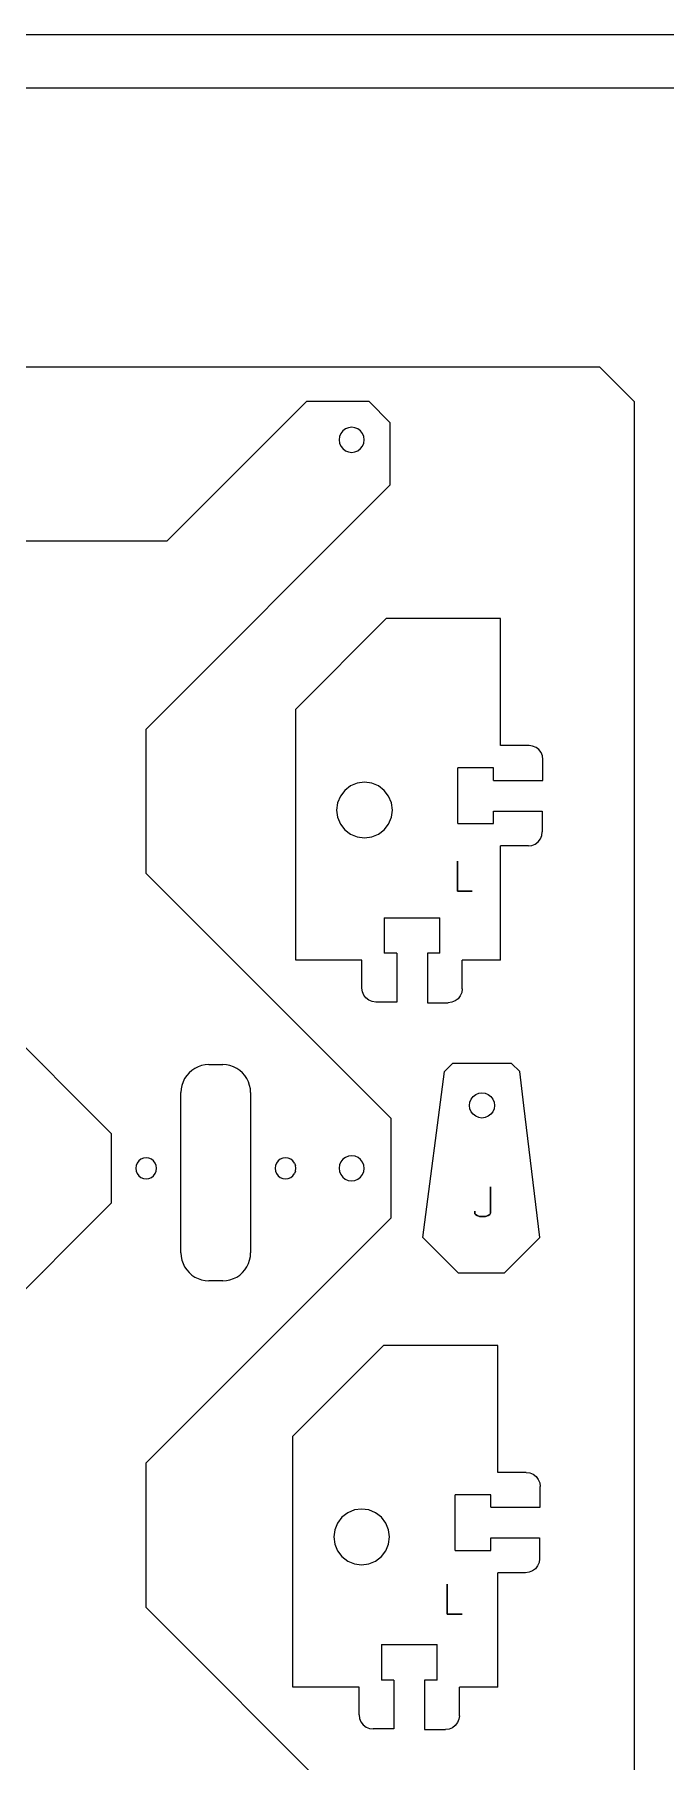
# Model space of a CAD drawing. Header units: millimetres. Extents: x -406 to 406, y -462 to 462.
# Drawn here: x 99 to 189.6, y 214.6 to 462.4 of the extents above; entities that cross this region are included whole.
import ezdxf

# ---------------------------------------------------------------- set-up
doc = ezdxf.new("R2010")
doc.units = ezdxf.units.MM
doc.header["$MEASUREMENT"] = 0

msp = doc.modelspace()

# ---------------------------------------------------------------- linework, layer by layer
for p, q in [((-406.4, 462.36), (406.4, 462.36)), ((-91.77, 454.71), (201.98, 454.71)), ((-69.92, 414.71), (180.08, 414.71)), ((180.08, 414.71), (185.08, 409.71)), ((138.01, 409.71), (118.01, 389.71)), ((147.01, 409.71), (138.01, 409.71)), ((150.01, 406.71), (147.01, 409.71)), ((185.08, 409.71), (185.08, 133.22)), ((150.01, 406.71), (150.01, 397.71)), ((142.78, 404.69), (142.72, 404.22)), ((142.72, 404.22), (142.78, 403.76)), ((142.96, 405.12), (142.78, 404.69)), ((143.24, 405.5), (142.96, 405.12)), ((143.62, 405.78), (143.24, 405.5)), ((144.05, 405.96), (143.62, 405.78)), ((144.52, 406.02), (144.05, 405.96)), ((144.98, 405.96), (144.52, 406.02)), ((145.42, 405.78), (144.98, 405.96)), ((145.79, 405.5), (145.42, 405.78)), ((146.08, 405.12), (145.79, 405.5)), ((146.26, 404.69), (146.08, 405.12)), ((146.32, 404.22), (146.26, 404.69)), ((146.26, 403.76), (146.32, 404.22)), ((142.78, 403.76), (142.96, 403.32)), ((142.96, 403.32), (143.24, 402.95)), ((143.24, 402.95), (143.62, 402.66)), ((143.62, 402.66), (144.05, 402.48)), ((144.05, 402.48), (144.52, 402.42)), ((144.52, 402.42), (144.98, 402.48)), ((144.98, 402.48), (145.42, 402.66)), ((145.42, 402.66), (145.79, 402.95)), ((145.79, 402.95), (146.08, 403.32)), ((146.08, 403.32), (146.26, 403.76)), ((150.01, 397.71), (115.01, 362.71)), ((67.28, 389.71), (118.01, 389.71)), ((149.48, 378.56), (136.48, 365.56)), ((165.88, 378.56), (149.48, 378.56)), ((165.88, 360.36), (165.88, 378.56)), ((136.48, 329.56), (136.48, 365.56)), ((115.01, 342.02), (115.01, 362.71)), ((169.98, 360.36), (165.88, 360.36)), ((170.5, 360.29), (169.98, 360.36)), ((170.98, 360.09), (170.5, 360.29)), ((171.4, 359.77), (170.98, 360.09)), ((171.71, 359.36), (171.4, 359.77)), ((171.91, 358.88), (171.71, 359.36)), ((164.88, 357.16), (159.78, 357.16)), ((159.78, 349.16), (159.78, 357.16)), ((164.88, 355.36), (164.88, 357.16)), ((171.98, 358.36), (171.91, 358.88)), ((171.98, 355.36), (171.98, 358.36)), ((144.36, 354.56), (143.53, 353.93)), ((145.32, 354.96), (144.36, 354.56)), ((146.36, 355.1), (145.32, 354.96)), ((147.39, 354.96), (146.36, 355.1)), ((148.36, 354.56), (147.39, 354.96)), ((149.19, 353.93), (148.36, 354.56)), ((164.88, 355.36), (171.98, 355.36)), ((142.49, 352.13), (142.36, 351.1)), ((142.89, 353.1), (142.49, 352.13)), ((143.53, 353.93), (142.89, 353.1)), ((149.82, 353.1), (149.19, 353.93)), ((150.22, 352.13), (149.82, 353.1)), ((150.36, 351.1), (150.22, 352.13)), ((142.36, 351.1), (142.49, 350.06)), ((142.49, 350.06), (142.89, 349.1)), ((149.82, 349.1), (150.22, 350.06)), ((150.22, 350.06), (150.36, 351.1)), ((164.88, 349.16), (164.88, 350.96)), ((164.88, 350.96), (171.88, 350.96)), ((171.88, 350.96), (171.88, 347.96)), ((142.89, 349.1), (143.53, 348.27)), ((143.53, 348.27), (144.36, 347.63)), ((144.36, 347.63), (145.32, 347.24)), ((145.32, 347.24), (146.36, 347.1)), ((146.36, 347.1), (147.39, 347.24)), ((147.39, 347.24), (148.36, 347.63)), ((148.36, 347.63), (149.19, 348.27)), ((149.19, 348.27), (149.82, 349.1)), ((159.78, 349.16), (164.88, 349.16)), ((171.3, 346.54), (171.61, 346.96)), ((171.61, 346.96), (171.81, 347.44)), ((171.81, 347.44), (171.88, 347.96)), ((165.88, 329.56), (165.88, 345.96)), ((169.88, 345.96), (165.88, 345.96)), ((169.88, 345.96), (170.4, 346.03)), ((170.4, 346.03), (170.88, 346.23)), ((170.88, 346.23), (171.3, 346.54)), ((150.17, 306.85), (115.01, 342.02)), ((159.69, 339.47), (159.69, 343.78)), ((159.69, 343.78), (159.69, 339.47)), ((159.69, 339.47), (161.82, 339.47)), ((161.82, 339.47), (159.69, 339.47)), ((149.18, 335.66), (149.18, 330.56)), ((149.18, 335.66), (157.18, 335.66)), ((157.18, 330.56), (157.18, 335.66)), ((145.98, 329.56), (136.48, 329.56)), ((145.98, 325.56), (145.98, 329.56)), ((150.98, 330.56), (149.18, 330.56)), ((150.98, 330.56), (150.98, 323.56)), ((155.38, 330.56), (155.38, 323.46)), ((157.18, 330.56), (155.38, 330.56)), ((165.88, 329.56), (160.38, 329.56)), ((160.38, 325.46), (160.38, 329.56)), ((90.01, 324.71), (110.01, 304.71)), ((146.05, 325.04), (145.98, 325.56)), ((146.25, 324.56), (146.05, 325.04)), ((146.57, 324.14), (146.25, 324.56)), ((160.31, 324.94), (160.11, 324.46)), ((160.38, 325.46), (160.31, 324.94)), ((146.98, 323.83), (146.57, 324.14)), ((147.46, 323.63), (146.98, 323.83)), ((147.98, 323.56), (147.46, 323.63)), ((150.98, 323.56), (147.98, 323.56)), ((155.38, 323.46), (158.38, 323.46)), ((158.9, 323.53), (158.38, 323.46)), ((159.38, 323.73), (158.9, 323.53)), ((159.8, 324.04), (159.38, 323.73)), ((160.11, 324.46), (159.8, 324.04)), ((100.08, 314.71), (100.08, 314.64)), ((157.84, 313.61), (158.97, 314.74)), ((167.47, 314.74), (158.97, 314.74)), ((167.47, 314.74), (168.64, 313.58)), ((120.54, 312.58), (120.31, 312.11)), ((120.83, 313.01), (120.54, 312.58)), ((121.18, 313.4), (120.83, 313.01)), ((121.57, 313.75), (121.18, 313.4)), ((122.01, 314.04), (121.57, 313.75)), ((122.48, 314.27), (122.01, 314.04)), ((122.97, 314.44), (122.48, 314.27)), ((123.48, 314.54), (122.97, 314.44)), ((124.01, 314.58), (123.48, 314.54)), ((124.01, 314.58), (126.01, 314.58)), ((126.53, 314.54), (126.01, 314.58)), ((127.04, 314.44), (126.53, 314.54)), ((127.54, 314.27), (127.04, 314.44)), ((128.01, 314.04), (127.54, 314.27)), ((128.44, 313.75), (128.01, 314.04)), ((128.83, 313.4), (128.44, 313.75)), ((129.18, 313.01), (128.83, 313.4)), ((129.47, 312.58), (129.18, 313.01)), ((129.7, 312.11), (129.47, 312.58)), ((154.75, 289.76), (157.84, 313.61)), ((169.24, 308.73), (168.64, 313.58)), ((120.04, 311.1), (120.01, 310.58)), ((120.01, 287.58), (120.01, 310.58)), ((120.14, 311.61), (120.04, 311.1)), ((120.31, 312.11), (120.14, 311.61)), ((129.87, 311.61), (129.7, 312.11)), ((129.97, 311.1), (129.87, 311.61)), ((130.01, 310.58), (129.97, 311.1)), ((130.01, 310.58), (130.01, 287.58)), ((161.66, 309.63), (161.95, 310)), ((161.95, 310), (162.32, 310.29)), ((162.32, 310.29), (162.76, 310.47)), ((162.76, 310.47), (163.22, 310.53)), ((163.22, 310.53), (163.69, 310.47)), ((163.69, 310.47), (164.12, 310.29)), ((164.12, 310.29), (164.5, 310)), ((164.5, 310), (164.78, 309.63)), ((161.42, 308.73), (161.48, 309.2)), ((161.48, 308.26), (161.42, 308.73)), ((161.48, 309.2), (161.66, 309.63)), ((161.66, 307.83), (161.48, 308.26)), ((161.95, 307.45), (161.66, 307.83)), ((162.32, 307.17), (161.95, 307.45)), ((164.5, 307.45), (164.12, 307.17)), ((164.78, 307.83), (164.5, 307.45)), ((164.78, 309.63), (164.96, 309.2)), ((164.96, 308.26), (164.78, 307.83)), ((164.96, 309.2), (165.03, 308.73)), ((165.03, 308.73), (164.96, 308.26)), ((171.52, 289.76), (169.24, 308.73)), ((150.17, 292.61), (150.17, 306.85)), ((162.76, 306.99), (162.32, 307.17)), ((163.22, 306.92), (162.76, 306.99)), ((163.69, 306.99), (163.22, 306.92)), ((164.12, 307.17), (163.69, 306.99)), ((110.01, 304.71), (110.01, 294.71)), ((113.56, 300.1), (113.51, 299.71)), ((113.71, 300.46), (113.56, 300.1)), ((113.95, 300.77), (113.71, 300.46)), ((114.26, 301.01), (113.95, 300.77)), ((114.62, 301.16), (114.26, 301.01)), ((115.01, 301.21), (114.62, 301.16)), ((115.39, 301.16), (115.01, 301.21)), ((115.76, 301.01), (115.39, 301.16)), ((116.07, 300.77), (115.76, 301.01)), ((116.31, 300.46), (116.07, 300.77)), ((116.45, 300.1), (116.31, 300.46)), ((116.51, 299.71), (116.45, 300.1)), ((133.56, 300.1), (133.51, 299.71)), ((133.71, 300.46), (133.56, 300.1)), ((133.95, 300.77), (133.71, 300.46)), ((134.26, 301.01), (133.95, 300.77)), ((134.62, 301.16), (134.26, 301.01)), ((135.01, 301.21), (134.62, 301.16)), ((135.39, 301.16), (135.01, 301.21)), ((135.76, 301.01), (135.39, 301.16)), ((136.07, 300.77), (135.76, 301.01)), ((136.31, 300.46), (136.07, 300.77)), ((136.31, 300.46), (136.45, 300.1)), ((136.51, 299.71), (136.45, 300.1)), ((142.78, 300.2), (142.72, 299.73)), ((142.97, 300.63), (142.78, 300.2)), ((143.26, 301), (142.97, 300.63)), ((143.63, 301.28), (143.26, 301)), ((144.07, 301.46), (143.63, 301.28)), ((144.54, 301.51), (144.07, 301.46)), ((145, 301.45), (144.54, 301.51)), ((145.43, 301.26), (145, 301.45)), ((145.8, 300.97), (145.43, 301.26)), ((146.09, 300.6), (145.8, 300.97)), ((146.26, 300.16), (146.09, 300.6)), ((146.32, 299.69), (146.26, 300.16)), ((113.51, 299.71), (113.56, 299.32)), ((113.56, 299.32), (113.71, 298.96)), ((113.71, 298.96), (113.95, 298.65)), ((113.95, 298.65), (114.26, 298.41)), ((114.26, 298.41), (114.62, 298.26)), ((114.62, 298.26), (115.01, 298.21)), ((115.01, 298.21), (115.39, 298.26)), ((115.39, 298.26), (115.76, 298.41)), ((115.76, 298.41), (116.07, 298.65)), ((116.07, 298.65), (116.31, 298.96)), ((116.31, 298.96), (116.45, 299.32)), ((116.45, 299.32), (116.51, 299.71)), ((133.51, 299.71), (133.56, 299.32)), ((133.56, 299.32), (133.71, 298.96)), ((133.71, 298.96), (133.95, 298.65)), ((133.95, 298.65), (134.26, 298.41)), ((134.26, 298.41), (134.62, 298.26)), ((134.62, 298.26), (135.01, 298.21)), ((135.01, 298.21), (135.39, 298.26)), ((135.39, 298.26), (135.76, 298.41)), ((135.76, 298.41), (136.07, 298.65)), ((136.07, 298.65), (136.31, 298.96)), ((136.45, 299.32), (136.31, 298.96)), ((136.45, 299.32), (136.51, 299.71)), ((142.72, 299.73), (142.77, 299.27)), ((142.77, 299.27), (142.95, 298.83)), ((142.95, 298.83), (143.23, 298.45)), ((143.23, 298.45), (143.6, 298.16)), ((143.6, 298.16), (144.03, 297.98)), ((144.03, 297.98), (144.5, 297.91)), ((144.5, 297.91), (144.96, 297.97)), ((144.96, 297.97), (145.4, 298.14)), ((145.4, 298.14), (145.77, 298.43)), ((145.77, 298.43), (146.07, 298.8)), ((146.07, 298.8), (146.25, 299.23)), ((146.25, 299.23), (146.32, 299.69)), ((164.44, 293.26), (164.44, 297.07)), ((164.44, 297.07), (164.44, 293.26)), ((110.01, 294.71), (90.01, 274.71)), ((150.17, 292.61), (115.01, 257.44)), ((162.19, 293.57), (162.19, 293.26)), ((162.19, 293.26), (162.19, 293.57)), ((162.19, 293.26), (162.21, 293.16)), ((162.21, 293.16), (162.19, 293.26)), ((162.21, 293.16), (162.27, 293.08)), ((162.27, 293.08), (162.21, 293.16)), ((162.27, 293.08), (162.51, 292.92)), ((162.51, 292.92), (162.27, 293.08)), ((162.51, 292.92), (162.87, 292.81)), ((162.87, 292.81), (162.51, 292.92)), ((162.87, 292.81), (163.31, 292.78)), ((163.31, 292.78), (162.87, 292.81)), ((163.31, 292.78), (163.75, 292.81)), ((163.75, 292.81), (163.31, 292.78)), ((163.75, 292.81), (164.11, 292.92)), ((164.11, 292.92), (163.75, 292.81)), ((164.11, 292.92), (164.35, 293.08)), ((164.35, 293.08), (164.11, 292.92)), ((164.35, 293.08), (164.41, 293.16)), ((164.41, 293.16), (164.35, 293.08)), ((164.41, 293.16), (164.44, 293.26)), ((164.44, 293.26), (164.41, 293.16)), ((120.01, 287.58), (120.04, 287.05)), ((129.97, 287.05), (130.01, 287.58)), ((154.75, 289.76), (159.82, 284.7)), ((166.46, 284.7), (171.52, 289.76)), ((120.04, 287.05), (120.14, 286.54)), ((120.14, 286.54), (120.31, 286.04)), ((120.31, 286.04), (120.54, 285.58)), ((120.54, 285.58), (120.83, 285.14)), ((120.83, 285.14), (121.18, 284.75)), ((128.83, 284.75), (129.18, 285.14)), ((129.18, 285.14), (129.47, 285.58)), ((129.47, 285.58), (129.7, 286.04)), ((129.7, 286.04), (129.87, 286.54)), ((129.87, 286.54), (129.97, 287.05)), ((100.08, 284.78), (100.08, 284.71)), ((121.18, 284.75), (121.57, 284.4)), ((121.57, 284.4), (122.01, 284.11)), ((122.01, 284.11), (122.48, 283.88)), ((122.48, 283.88), (122.97, 283.71)), ((122.97, 283.71), (123.48, 283.61)), ((123.48, 283.61), (124.01, 283.58)), ((126.01, 283.58), (124.01, 283.58)), ((126.01, 283.58), (126.53, 283.61)), ((126.53, 283.61), (127.04, 283.71)), ((127.04, 283.71), (127.54, 283.88)), ((127.54, 283.88), (128.01, 284.11)), ((128.01, 284.11), (128.44, 284.4)), ((128.44, 284.4), (128.83, 284.75)), ((159.82, 284.7), (166.46, 284.7)), ((149.08, 274.28), (136.08, 261.28)), ((165.48, 274.28), (149.08, 274.28)), ((165.48, 256.08), (165.48, 274.28)), ((136.08, 225.28), (136.08, 261.28)), ((115.01, 236.71), (115.01, 257.44)), ((169.58, 256.08), (165.48, 256.08)), ((169.58, 256.08), (170.09, 256.02)), ((170.09, 256.02), (170.58, 255.82)), ((170.58, 255.82), (170.99, 255.5)), ((170.99, 255.5), (171.31, 255.08)), ((164.48, 252.88), (159.38, 252.88)), ((159.38, 244.88), (159.38, 252.88)), ((164.48, 251.08), (164.48, 252.88)), ((171.31, 255.08), (171.51, 254.6)), ((171.51, 254.6), (171.58, 254.08)), ((171.58, 251.08), (171.58, 254.08)), ((143.95, 250.29), (143.12, 249.65)), ((144.92, 250.69), (143.95, 250.29)), ((145.95, 250.82), (144.92, 250.69)), ((146.99, 250.69), (145.95, 250.82)), ((147.95, 250.29), (146.99, 250.69)), ((148.78, 249.65), (147.95, 250.29)), ((164.48, 251.08), (171.58, 251.08)), ((142.09, 247.86), (141.95, 246.82)), ((142.49, 248.82), (142.09, 247.86)), ((143.12, 249.65), (142.49, 248.82)), ((149.42, 248.82), (148.78, 249.65)), ((149.82, 247.86), (149.42, 248.82)), ((149.95, 246.82), (149.82, 247.86)), ((141.95, 246.82), (142.09, 245.79)), ((142.09, 245.79), (142.49, 244.82)), ((149.42, 244.82), (149.82, 245.79)), ((149.82, 245.79), (149.95, 246.82)), ((164.48, 246.68), (171.48, 246.68)), ((164.48, 244.88), (164.48, 246.68)), ((171.48, 246.68), (171.48, 243.68)), ((142.49, 244.82), (143.12, 244)), ((143.12, 244), (143.95, 243.36)), ((143.95, 243.36), (144.92, 242.96)), ((144.92, 242.96), (145.95, 242.82)), ((145.95, 242.82), (146.99, 242.96)), ((146.99, 242.96), (147.95, 243.36)), ((147.95, 243.36), (148.78, 244)), ((148.78, 244), (149.42, 244.82)), ((159.38, 244.88), (164.48, 244.88)), ((171.41, 243.17), (171.21, 242.68)), ((171.48, 243.68), (171.41, 243.17)), ((165.48, 225.28), (165.48, 241.68)), ((169.48, 241.68), (165.48, 241.68)), ((169.99, 241.75), (169.48, 241.68)), ((170.48, 241.95), (169.99, 241.75)), ((170.89, 242.27), (170.48, 241.95)), ((171.21, 242.68), (170.89, 242.27)), ((158.24, 235.76), (158.24, 240.07)), ((158.24, 240.07), (158.24, 235.76)), ((115.01, 236.71), (150.01, 201.71)), ((158.24, 235.76), (160.37, 235.76)), ((160.37, 235.76), (158.24, 235.76)), ((148.78, 231.38), (148.78, 226.28)), ((148.78, 231.38), (156.78, 231.38)), ((156.78, 226.28), (156.78, 231.38)), ((150.58, 226.28), (148.78, 226.28)), ((150.58, 226.28), (150.58, 219.28)), ((156.78, 226.28), (154.98, 226.28)), ((154.98, 226.28), (154.98, 219.18)), ((145.58, 225.28), (136.08, 225.28)), ((145.58, 221.28), (145.58, 225.28)), ((165.48, 225.28), (159.98, 225.28)), ((159.98, 221.18), (159.98, 225.28)), ((145.58, 221.28), (145.64, 220.77)), ((145.64, 220.77), (145.84, 220.28)), ((159.91, 220.67), (159.71, 220.18)), ((159.98, 221.18), (159.91, 220.67)), ((145.84, 220.28), (146.16, 219.87)), ((146.16, 219.87), (146.58, 219.55)), ((146.58, 219.55), (147.06, 219.35)), ((147.06, 219.35), (147.58, 219.28)), ((150.58, 219.28), (147.58, 219.28)), ((154.98, 219.18), (157.98, 219.18)), ((158.49, 219.25), (157.98, 219.18)), ((158.98, 219.45), (158.49, 219.25)), ((159.39, 219.77), (158.98, 219.45)), ((159.71, 220.18), (159.39, 219.77))]:
    msp.add_line(p, q)

doc.saveas('drawing.dxf')
